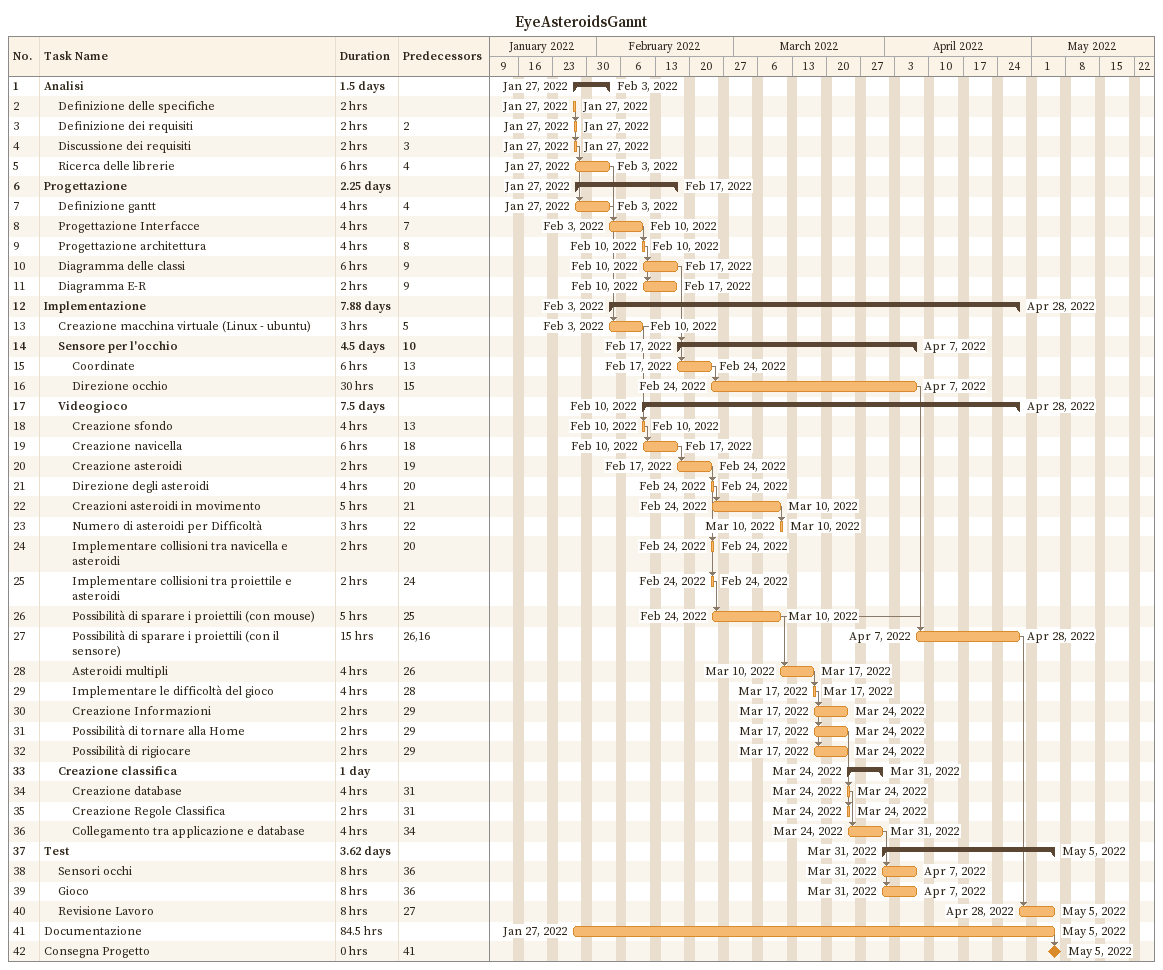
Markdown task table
EyeAsteroidsGannt

| ID | Level | Task | Duration | Start | Finish | Predecessors |
|---|---|---|---|---|---|---|
| 1 | 1 | **Analisi** | 1.5d | 2022-01-27 | 2022-02-03 |  |
| 2 | 2 | Definizione delle specifiche | 2h | 2022-01-27 | 2022-01-27 |  |
| 3 | 2 | Definizione dei requisiti | 2h | 2022-01-27 | 2022-01-27 | 2 |
| 4 | 2 | Discussione dei requisiti | 2h | 2022-01-27 | 2022-01-27 | 3 |
| 5 | 2 | Ricerca delle librerie | 6h | 2022-01-27 | 2022-02-03 | 4 |
| 6 | 1 | **Progettazione** | 2.25d | 2022-01-27 | 2022-02-17 |  |
| 7 | 2 | Definizione gantt | 4h | 2022-01-27 | 2022-02-03 | 4 |
| 8 | 2 | Progettazione Interfacce | 4h | 2022-02-03 | 2022-02-10 | 7 |
| 9 | 2 | Progettazione architettura | 4h | 2022-02-10 | 2022-02-10 | 8 |
| 10 | 2 | Diagramma delle classi | 6h | 2022-02-10 | 2022-02-17 | 9 |
| 11 | 2 | Diagramma E-R | 2h | 2022-02-10 | 2022-02-17 | 9 |
| 12 | 1 | **Implementazione** | 7.88d | 2022-02-03 | 2022-04-28 |  |
| 13 | 2 | Creazione macchina virtuale (Linux - ubuntu) | 3h | 2022-02-03 | 2022-02-10 | 5 |
| 14 | 2 | **Sensore per l'occhio** | 4.5d | 2022-02-17 | 2022-04-07 | 10 |
| 15 | 3 | Coordinate | 6h | 2022-02-17 | 2022-02-24 | 13 |
| 16 | 3 | Direzione occhio | 30h | 2022-02-24 | 2022-04-07 | 15 |
| 17 | 2 | **Videogioco** | 7.5d | 2022-02-10 | 2022-04-28 |  |
| 18 | 3 | Creazione sfondo | 4h | 2022-02-10 | 2022-02-10 | 13 |
| 19 | 3 | Creazione navicella | 6h | 2022-02-10 | 2022-02-17 | 18 |
| 20 | 3 | Creazione asteroidi | 2h | 2022-02-17 | 2022-02-24 | 19 |
| 21 | 3 | Direzione degli asteroidi | 4h | 2022-02-24 | 2022-02-24 | 20 |
| 22 | 3 | Creazioni asteroidi in movimento | 5h | 2022-02-24 | 2022-03-10 | 21 |
| 23 | 3 | Numero di asteroidi per Difficoltà | 3h | 2022-03-10 | 2022-03-10 | 22 |
| 24 | 3 | Implementare collisioni tra navicella e asteroidi | 2h | 2022-02-24 | 2022-02-24 | 20 |
| 25 | 3 | Implementare collisioni tra proiettile e asteroidi | 2h | 2022-02-24 | 2022-02-24 | 24 |
| 26 | 3 | Possibilità di sparare i proiettili (con mouse) | 5h | 2022-02-24 | 2022-03-10 | 25 |
| 27 | 3 | Possibilità di sparare i proiettili (con il sensore) | 15h | 2022-04-07 | 2022-04-28 | 26, 16 |
| 28 | 3 | Asteroidi multipli | 4h | 2022-03-10 | 2022-03-17 | 26 |
| 29 | 3 | Implementare le difficoltà del gioco | 4h | 2022-03-17 | 2022-03-17 | 28 |
| 30 | 3 | Creazione Informazioni | 2h | 2022-03-17 | 2022-03-24 | 29 |
| 31 | 3 | Possibilità di tornare alla Home | 2h | 2022-03-17 | 2022-03-24 | 29 |
| 32 | 3 | Possibilità di rigiocare | 2h | 2022-03-17 | 2022-03-24 | 29 |
| 33 | 2 | **Creazione classifica** | 1d | 2022-03-24 | 2022-03-31 |  |
| 34 | 3 | Creazione database | 4h | 2022-03-24 | 2022-03-24 | 31 |
| 35 | 3 | Creazione Regole Classifica | 2h | 2022-03-24 | 2022-03-24 | 31 |
| 36 | 3 | Collegamento tra applicazione e database | 4h | 2022-03-24 | 2022-03-31 | 34 |
| 37 | 1 | **Test** | 3.62d | 2022-03-31 | 2022-05-05 |  |
| 38 | 2 | Sensori occhi | 8h | 2022-03-31 | 2022-04-07 | 36 |
| 39 | 2 | Gioco | 8h | 2022-03-31 | 2022-04-07 | 36 |
| 40 | 2 | Revisione Lavoro | 8h | 2022-04-28 | 2022-05-05 | 27 |
| 41 | 1 | Documentazione | 84.5h | 2022-01-27 | 2022-05-05 |  |
| 42 | 1 | Consegna Progetto | 0h | 2022-05-05 | 2022-05-05 | 41 |
